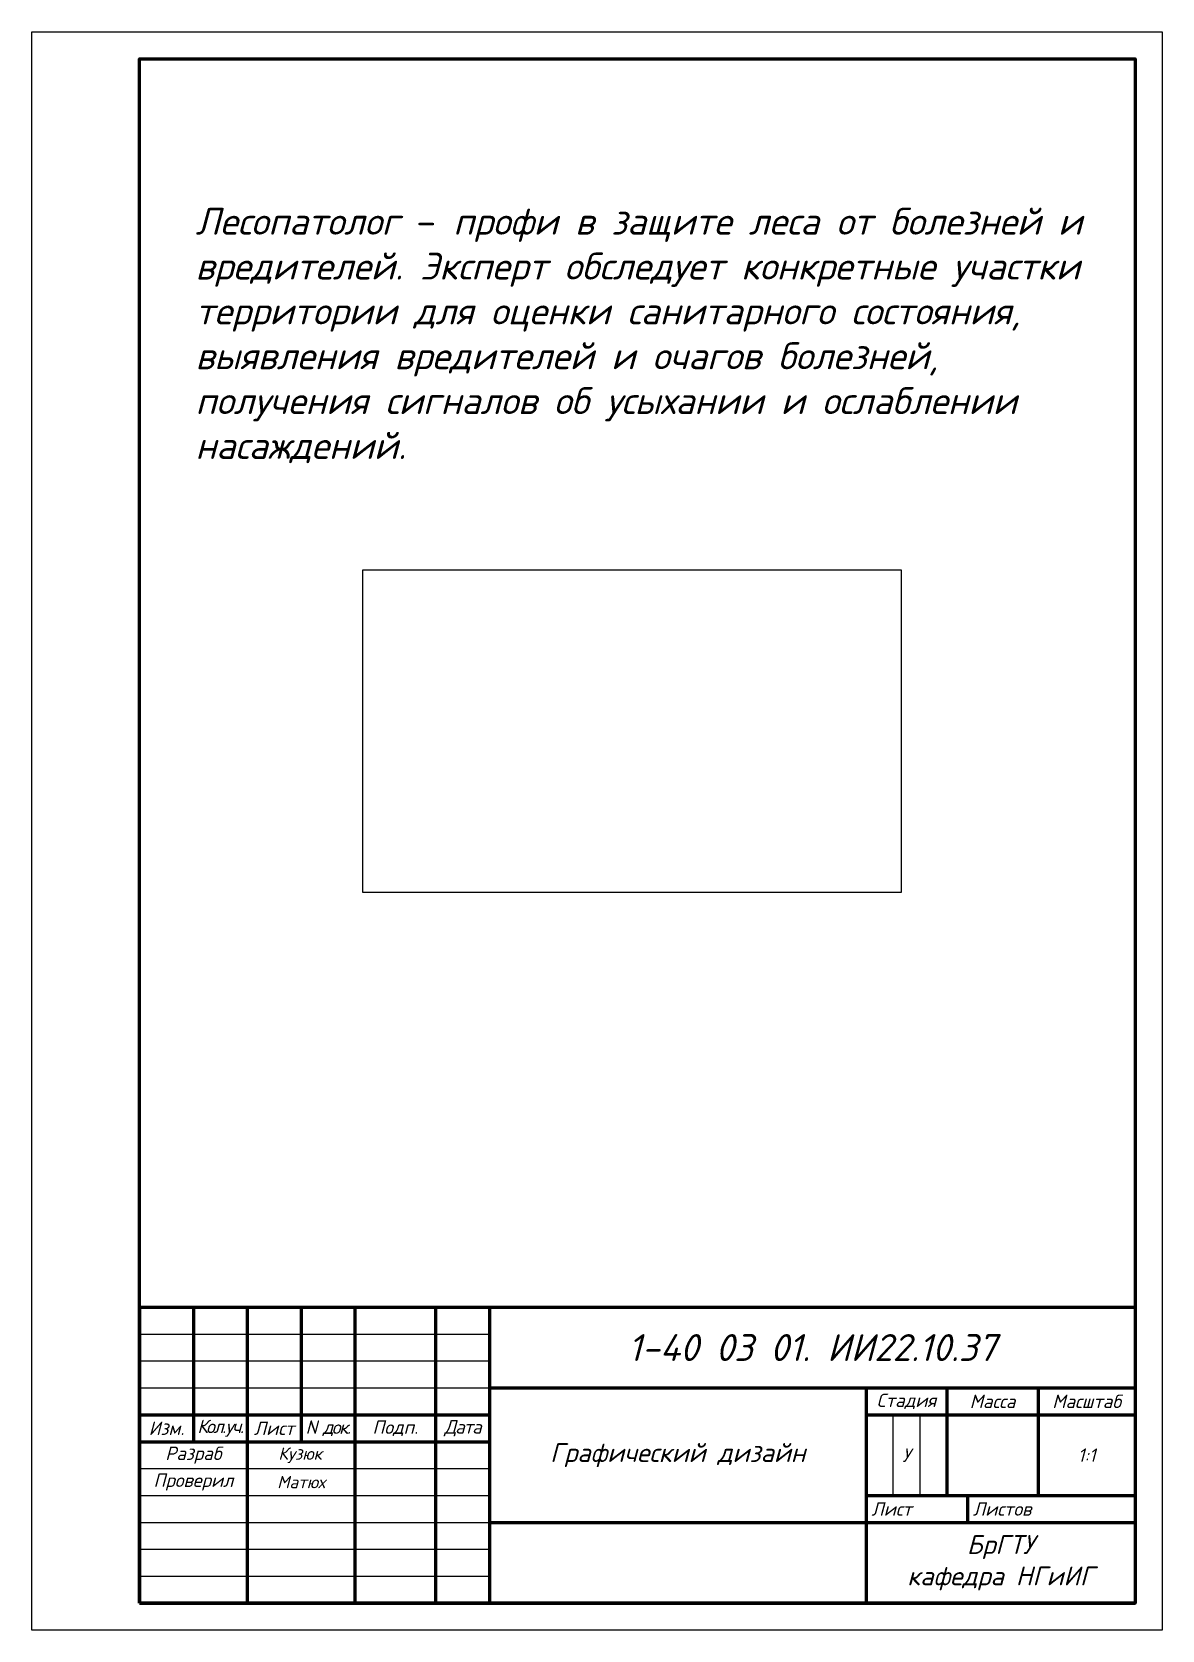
# Model space of a CAD drawing. Header units: millimetres. Extents: x -1 to 209, y 0 to 297.
import ezdxf

# ---------------------------------------------------------------- set-up
doc = ezdxf.new("R2010")
doc.units = ezdxf.units.MM
doc.styles.add('GOST-2.304_Type-B', font='isocpeui.ttf')
doc.styles.get("Standard").update_dxf_attribs({"font": 'isocpeui.ttf'})
picture_1 = doc.add_image_def('image1.jpg', size_in_pixel=(2560, 1536))

msp = doc.modelspace()

# ---------------------------------------------------------------- linework, layer by layer
msp.add_line((19.13, 9.93), (19.13, 291.93))
at = {"lineweight": 60}
for p in [(204.13, 114.93), (19.13, 59.93)]:
    msp.add_line(p, (204.13, 59.93), dxfattribs=at)
at = {"linetype": 'Continuous', "lineweight": 60}
for p, q in [((19.13, 59.93), (204.13, 59.93)), ((19.13, 59.93), (19.13, 4.93)), ((29.13, 59.93), (29.13, 34.93)), ((39.13, 59.93), (39.13, 4.93)), ((49.13, 59.93), (49.13, 34.93)), ((59.13, 59.93), (59.13, 4.93)), ((74.13, 59.93), (74.13, 4.93)), ((84.13, 59.93), (84.13, 4.93)), ((204.13, 59.93), (204.13, 4.93)), ((84.13, 44.93), (204.13, 44.93)), ((154.13, 44.93), (154.13, 4.93)), ((169.13, 44.93), (169.13, 24.93)), ((186.13, 44.93), (186.13, 24.93)), ((19.13, 39.93), (84.13, 39.93)), ((154.13, 39.93), (204.13, 39.93)), ((19.13, 34.93), (84.13, 34.93)), ((154.13, 24.93), (204.13, 24.93)), ((172.99, 24.93), (172.99, 19.93)), ((84.13, 19.93), (204.13, 19.93)), ((19.13, 4.93), (204.13, 4.93))]:
    msp.add_line(p, q, dxfattribs=at)
at = {"linetype": 'Continuous'}
for p, q in [((19.13, 54.93), (84.13, 54.93)), ((19.13, 49.93), (84.13, 49.93)), ((19.13, 44.93), (84.13, 44.93)), ((159.13, 39.93), (159.13, 24.93)), ((164.13, 39.93), (164.13, 24.93)), ((19.13, 29.93), (84.13, 29.93)), ((19.13, 24.93), (84.13, 24.93)), ((19.13, 19.93), (84.13, 19.93)), ((19.13, 14.93), (84.13, 14.93)), ((19.13, 9.93), (84.13, 9.93))]:
    msp.add_line(p, q, dxfattribs=at)
msp.add_lwpolyline([(-0.87, -0.07), (-0.87, 296.93), (209.13, 296.93), (209.13, -0.07), (-0.87, -0.07)])
at = {"lineweight": 60}
msp.add_lwpolyline([(19.13, 4.93), (19.13, 291.93), (204.13, 291.93), (204.13, 4.93), (19.13, 4.93)], dxfattribs=at)

# ---------------------------------------------------------------- texts
at = {"insert": (29.51, 264.25), "char_height": 5, "attachment_point": 1}
msp.add_mtext_dynamic_manual_height_columns('\\pxt1;Лесопатолог {\\fISOCPEUR|b0|i0|c204|p34;–} профи в защите леса от болезней и вредителей. Эксперт обследует конкретные участки территории для оценки санитарного состояния, выявления вредителей и очагов болезней, получения сигналов об усыхании и ослаблении насаждений.', width=171.1703, gutter_width=12.5, heights=[0], dxfattribs=at)
at = {"linetype": 'Continuous', "style": 'GOST-2.304_Type-B'}
for s, insert, char_height, width, attachment_point in [('1-40 03 01. ИИ22.10.37 ', (144.13, 52.43), 5, 117, 5), ('Стадия', (161.63, 42.43), 2.5, 13, 5), ('Масса', (177.63, 42.43), 2.5, 15, 5), ('Масштаб', (195.13, 42.43), 2.5, 16, 5), ('Изм.', (24.13, 37.43), 2.5, 8, 5), ('{\\T0.8;Кол.уч.}', (34.13, 37.43), 2.5, 9, 5), ('Лист', (44.13, 37.43), 2.5, 8, 5), ('{\\T0.8;N док.}', (54.13, 37.43), 2.5, 9, 5), ('Подп.', (66.63, 37.43), 2.5, 13, 5), ('{\\T0.9;Дата}', (79.13, 37.43), 2.5, 8, 5), ('Разраб', (29.13, 32.43), 2.5, 18, 5), ('Кузюк', (48.97, 32.41), 2.3, 18, 5), ('Графический дизайн', (119.13, 32.43), 3.5, 67, 5), ('У', (161.63, 32.43), 2.5, 3, 5), ('1:1', (195.13, 32.43), 2.5, 16, 5), ('Проверил', (29.13, 27.43), 2.5, 18, 5), ('Матюх', (49.13, 27.43), 2.3, 18, 5), ('Лист', (155.13, 22.43), 2.5, 16.8636, 4), ('Листов', (173.99, 22.43), 2.5, 29.1364, 4), ('БрГТУ\\Pкафедра НГиИГ', (179.13, 12.43), 3.5, 48, 5)]:
    msp.add_mtext(s, dxfattribs=dict(at, insert=insert, char_height=char_height, width=width, attachment_point=attachment_point))

# ---------------------------------------------------------------- pictures from other files: only their frames are drawn
image = msp.add_image(picture_1, insert=(60.64, 136.99), size_in_units=(100, 60))
image.dxf.flags = 7

doc.saveas('drawing.dxf')
